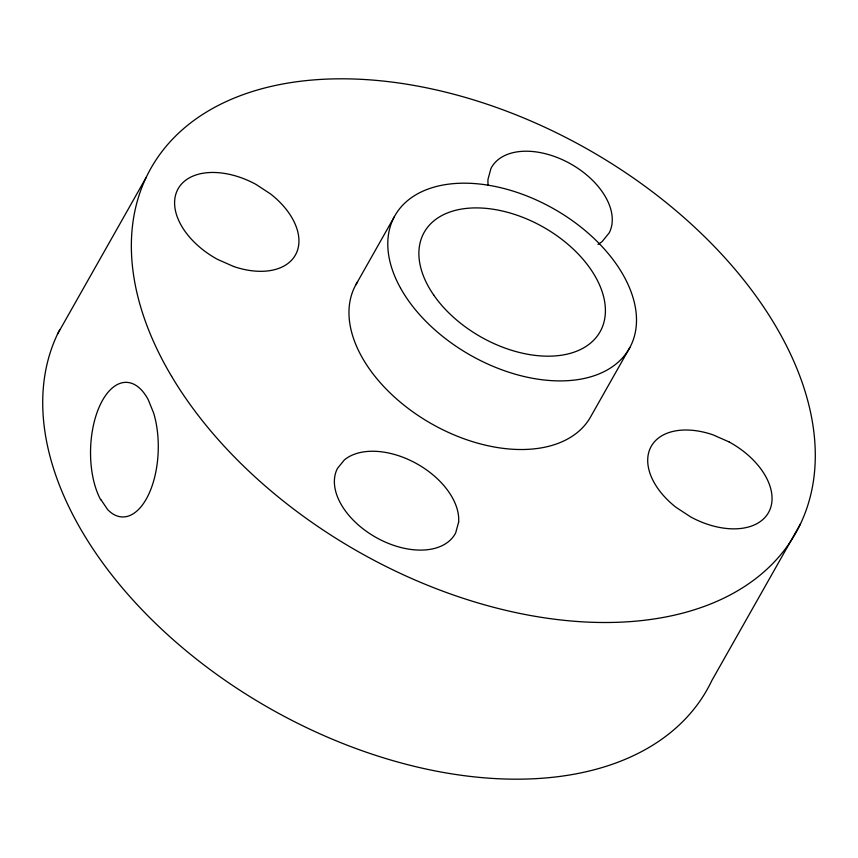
<?xml version="1.0" encoding="UTF-8"?>
<svg xmlns="http://www.w3.org/2000/svg" width="858" height="858" viewBox="0 0 858 858"><rect width="100%" height="100%" fill="white"/><g stroke="black" fill="none" stroke-linecap="round" stroke-linejoin="round"><path stroke-width="1.29" d="M57.486 334.18L146.139 177.499M355.63 285.156L394.455 216.538M629.836 347.544L591.012 416.162A134.695 84.213 29.5 0 1 430.469 423.176A134.695 84.213 29.5 0 1 357.604 281.821M800.514 523.82L711.861 680.501A370.409 231.596 29.5 0 1 281.542 714.928A370.409 231.596 29.5 0 1 59.824 329.493M597.972 244.401A67.342 42.106 29.5 0 0 602.252 241.441L609.234 232.829A67.342 42.106 29.5 0 0 569.294 163.138A67.342 42.106 29.5 0 0 490.958 168.447L488.009 179.247A67.342 42.106 29.5 0 0 488.116 185.253M458.644 522.072L455.684 532.872A67.342 42.106 29.5 0 1 377.359 538.181A67.342 42.106 29.5 0 1 337.409 468.489L344.39 459.877A67.342 42.106 29.5 0 1 415.744 463.17A67.342 42.106 29.5 0 1 458.644 522.072M729.075 441.924L713.116 434.877A67.342 42.106 29.5 0 0 650.739 447.243A67.342 42.106 29.5 0 0 676.029 507.325L690.69 516.934A67.342 42.106 29.5 0 0 769.015 511.625A67.342 42.106 29.5 0 0 729.075 441.924M233.537 266.452L217.567 259.395A67.342 42.106 29.5 0 1 177.627 189.693A67.342 42.106 29.5 0 1 255.963 184.384L270.613 193.994A67.342 42.106 29.5 0 1 295.903 254.086A67.342 42.106 29.5 0 1 233.537 266.452M101.287 500.139L100.579 499.603A67.332 33.827 -88.2 0 1 100.332 404.536A67.332 33.827 -88.2 0 1 148.241 399.71L153.657 413.095A67.332 33.827 -88.2 0 1 148.488 494.776A67.332 33.827 -88.2 0 1 107.625 509.577L101.287 500.139M433.708 295.034A101.019 63.16 29.5 0 0 595.055 338.76A101.019 63.16 29.5 0 0 507.668 212.334A101.019 63.16 29.5 0 0 433.708 295.034M171.643 376.394A370.409 231.596 29.5 0 0 763.62 572.157A370.409 231.596 29.5 0 0 484.706 103.421A370.409 231.596 29.5 0 0 171.643 376.394M400.525 288.074A134.695 84.213 29.5 0 0 615.433 364.478A134.695 84.213 29.5 0 0 520.474 193.576A134.695 84.213 29.5 0 0 400.525 288.074"/></g></svg>
